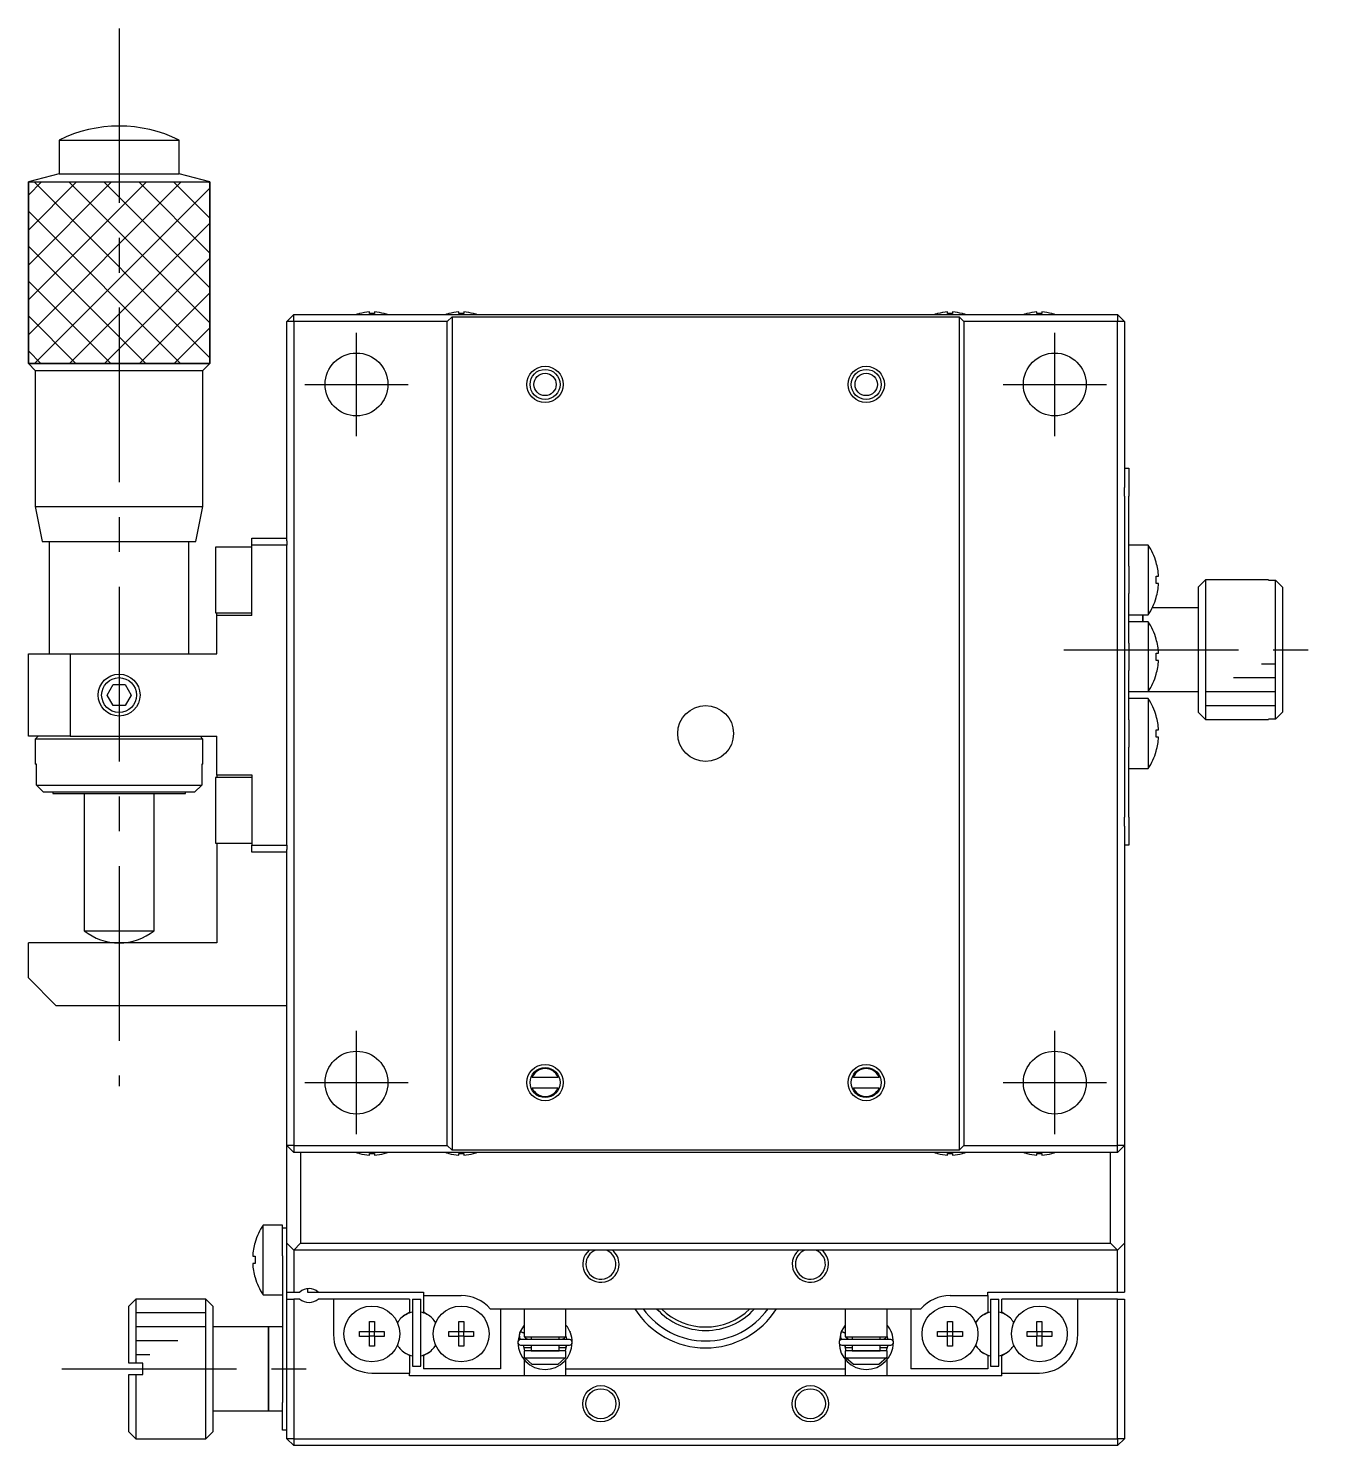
# Model space of a CAD drawing. Extents: x -323 to 344, y 19 to 546.
# Drawn here: x 250.3 to 343.7, y 248.1 to 349.6 of the extents above; entities that cross this region are included whole.
import ezdxf

# ---------------------------------------------------------------- set-up
doc = ezdxf.new("R2010")
doc.units = 0
doc.header["$LTSCALE"] = 10
doc.linetypes.add('CENTER', pattern=[2, 1.25, -0.25, 0.25, -0.25])
doc.linetypes.add('DASHED', pattern=[3.5, 2, -1.5])
doc.layers.get('0').update_dxf_attribs({"linetype": 'CONTINUOUS'})
doc.layers.add('CENTER', color=1, linetype='CENTER')

msp = doc.modelspace()

# ---------------------------------------------------------------- linework, layer by layer
at = {"color": 7, "linetype": 'CONTINUOUS'}
for p, q in [((252.535918, 341.636552), (256.835985, 341.636552)), ((252.535918, 341.636552), (252.535918, 339.226041)), ((256.835985, 341.636552), (261.135918, 341.636552)), ((261.135918, 339.226041), (261.135918, 341.636552)), ((252.535918, 339.226041), (250.335919, 338.636553)), ((252.535918, 339.226041), (256.835985, 339.226041)), ((256.835985, 339.226041), (261.135918, 339.226041)), ((263.335917, 338.636553), (261.135918, 339.226041)), ((250.335919, 338.636553), (256.83602, 338.636553)), ((269.335918, 329.136546), (268.835918, 328.636546)), ((269.335918, 328.636546), (269.335918, 329.136546)), ((269.335918, 329.136546), (328.335918, 329.136546)), ((274.049557, 329.206068), (274.047302, 329.21069)), ((274.755918, 329.206068), (274.755918, 329.326405)), ((275.115918, 329.206068), (274.755918, 329.206068)), ((275.115918, 329.326405), (275.115918, 329.206068)), ((275.824534, 329.21069), (275.82228, 329.206068)), ((280.335918, 328.636546), (280.685918, 328.986546)), ((280.449557, 329.206068), (280.447302, 329.21069)), ((280.685918, 328.986546), (316.985918, 328.986546)), ((280.685918, 328.986546), (280.685918, 269.286546)), ((281.155918, 329.206068), (281.155918, 329.326405)), ((281.515918, 329.206068), (281.155918, 329.206068)), ((281.515918, 329.326405), (281.515918, 329.206068)), ((282.224534, 329.21069), (282.22228, 329.206068)), ((315.449557, 329.206068), (315.447302, 329.21069)), ((316.155918, 329.206068), (316.155918, 329.326405)), ((316.515918, 329.206068), (316.155918, 329.206068)), ((316.515918, 329.326405), (316.515918, 329.206068)), ((316.985918, 328.986546), (317.335918, 328.636546)), ((316.985918, 328.986546), (316.985918, 269.286546)), ((317.224534, 329.21069), (317.22228, 329.206068)), ((321.849557, 329.206068), (321.847302, 329.21069)), ((322.555918, 329.206068), (322.555918, 329.326405)), ((322.915918, 329.206068), (322.555918, 329.206068)), ((322.915918, 329.326405), (322.915918, 329.206068)), ((323.624534, 329.21069), (323.62228, 329.206068)), ((328.335918, 329.136546), (328.335918, 328.636546)), ((328.835918, 328.636546), (328.335918, 329.136546)), ((269.335918, 328.636546), (268.835918, 328.636546)), ((268.835918, 312.936546), (268.835918, 328.636546)), ((280.335918, 328.636546), (269.335918, 328.636546)), ((269.335918, 328.636546), (269.335918, 269.636546)), ((280.335918, 269.636546), (280.335918, 328.636546)), ((328.335918, 328.636546), (317.335918, 328.636546)), ((317.335918, 328.636546), (317.335918, 269.636546)), ((328.335918, 269.636546), (328.335918, 328.636546)), ((328.835918, 328.636546), (328.335918, 328.636546)), ((328.835918, 328.636546), (328.835918, 316.761046)), ((250.335919, 325.636552), (250.835922, 325.13655)), ((250.835922, 325.13655), (256.836012, 325.13655)), ((250.835922, 325.13655), (250.835922, 315.386545)), ((256.836012, 325.13655), (262.835914, 325.13655)), ((256.83602, 325.636552), (263.335917, 325.636552)), ((262.835914, 325.13655), (263.335917, 325.636552)), ((262.835914, 315.386545), (262.835914, 325.13655)), ((328.835918, 318.136546), (329.135918, 318.136546)), ((329.135918, 318.136546), (329.135918, 316.136546)), ((328.835918, 316.136546), (328.835918, 316.761046)), ((328.835918, 316.136546), (328.835918, 293.136546)), ((329.135918, 311.211546), (329.135918, 316.136546)), ((250.835922, 315.386545), (256.836012, 315.386545)), ((250.835922, 315.386545), (251.335921, 312.886546)), ((256.836012, 315.386545), (262.835914, 315.386545)), ((262.335915, 312.886546), (262.835914, 315.386545)), ((251.335921, 312.886546), (256.836004, 312.886546)), ((251.835918, 312.886546), (251.835918, 304.836546)), ((256.836004, 312.886546), (262.335915, 312.886546)), ((261.835918, 304.836546), (261.835918, 312.886546)), ((266.335918, 313.136546), (268.835918, 313.136546)), ((266.335918, 312.636546), (266.335918, 313.136546)), ((266.335918, 307.589018), (266.335918, 312.636546)), ((268.835918, 312.636546), (266.335918, 312.636546)), ((268.835918, 312.936546), (268.835918, 312.636546)), ((268.835918, 291.136546), (268.835918, 312.636546)), ((330.527576, 312.636546), (329.135918, 312.636546)), ((330.527576, 312.636546), (330.527576, 310.136546)), ((263.735918, 312.486546), (263.735918, 307.786546)), ((266.335918, 312.486546), (263.735918, 312.486546)), ((329.135918, 311.116342), (329.135918, 311.211546)), ((329.135918, 311.116342), (329.135918, 310.136546)), ((331.098499, 311.395136), (331.105354, 311.398479)), ((329.135918, 310.136546), (329.135918, 309.15675)), ((330.527576, 310.136546), (330.527576, 307.636546)), ((331.098499, 310.396546), (331.270871, 310.396546)), ((331.098499, 309.876546), (331.098499, 310.396546)), ((331.270871, 309.876546), (331.098499, 309.876546)), ((334.635918, 310.136546), (334.135918, 309.636546)), ((334.135918, 300.636546), (334.135918, 309.636546)), ((334.635918, 310.136546), (334.635918, 300.136546)), ((339.135918, 310.136546), (334.635918, 310.136546)), ((339.135918, 310.136546), (339.135918, 310.12052)), ((339.135918, 310.12052), (339.635918, 310.12052)), ((339.635918, 300.152572), (339.635918, 310.12052)), ((339.635918, 310.12052), (340.135918, 309.618733)), ((340.135918, 309.618733), (340.135918, 300.654359)), ((329.135918, 309.061546), (329.135918, 309.15675)), ((329.135918, 305.711546), (329.135918, 309.061546)), ((331.105354, 308.874613), (331.098499, 308.877957)), ((263.735918, 307.786546), (266.335918, 307.786546)), ((263.835918, 307.618391), (263.835918, 307.786546)), ((263.835918, 307.618391), (266.335918, 307.618391)), ((263.835918, 307.589018), (263.835918, 307.618391)), ((263.835918, 304.836546), (263.835918, 307.589018)), ((266.335918, 307.589018), (263.835918, 307.589018)), ((329.135918, 307.636546), (330.527576, 307.636546)), ((330.135918, 307.636546), (330.135918, 307.136546)), ((330.135918, 307.136546), (330.135918, 307.636546)), ((334.135918, 308.136546), (330.817047, 308.136546)), ((330.527576, 307.136546), (329.135918, 307.136546)), ((330.527576, 307.136546), (330.527576, 304.636546)), ((329.135918, 305.616342), (329.135918, 305.711546)), ((329.135918, 305.616342), (329.135918, 304.636546)), ((331.098499, 305.895136), (331.105354, 305.898479)), ((250.335918, 298.936546), (250.335918, 304.836546)), ((250.335918, 304.836546), (253.335918, 304.836546)), ((253.335918, 304.836546), (253.335918, 298.936546)), ((253.335918, 304.836546), (263.835918, 304.836546)), ((329.135918, 304.636546), (329.135918, 303.65675)), ((330.527576, 304.636546), (330.527576, 302.136546)), ((331.098499, 304.896546), (331.270871, 304.896546)), ((331.098499, 304.376546), (331.098499, 304.896546)), ((329.135918, 303.561546), (329.135918, 303.65675)), ((329.135918, 300.211546), (329.135918, 303.561546)), ((331.270871, 304.376546), (331.098499, 304.376546)), ((255.969893, 301.886546), (256.402905, 302.636546)), ((256.402905, 302.636546), (257.268931, 302.636546)), ((257.268931, 302.636546), (257.701944, 301.886546)), ((331.105354, 303.374613), (331.098499, 303.377957)), ((256.402905, 301.136546), (255.969893, 301.886546)), ((257.701944, 301.886546), (257.268931, 301.136546)), ((329.135918, 302.136546), (330.527576, 302.136546)), ((330.527576, 301.636546), (329.135918, 301.636546)), ((330.527576, 302.136546), (334.135918, 302.136546)), ((330.527576, 301.636546), (330.527576, 299.136546)), ((257.268931, 301.136546), (256.402905, 301.136546)), ((334.135918, 300.636546), (334.635918, 300.136546)), ((340.135918, 300.654359), (339.635918, 300.152572)), ((329.135918, 300.116342), (329.135918, 300.211546)), ((329.135918, 300.116342), (329.135918, 299.136546)), ((331.098499, 300.395136), (331.105354, 300.398479)), ((334.635918, 300.136546), (339.135918, 300.136546)), ((339.635918, 300.152572), (339.135918, 300.152572)), ((339.135918, 300.152572), (339.135918, 300.136546)), ((253.335918, 298.936546), (250.335918, 298.936546)), ((251.035918, 298.936546), (250.835918, 298.736546)), ((262.835918, 298.736546), (250.835918, 298.736546)), ((250.835918, 298.736546), (250.835918, 296.936546)), ((253.335918, 298.936546), (263.835918, 298.936546)), ((262.835918, 298.736546), (262.635918, 298.936546)), ((262.835918, 296.936546), (262.835918, 298.736546)), ((263.835918, 296.184074), (263.835918, 298.936546)), ((329.135918, 299.136546), (329.135918, 298.15675)), ((330.527576, 299.136546), (330.527576, 296.636546)), ((331.098499, 299.396546), (331.270871, 299.396546)), ((331.098499, 298.876546), (331.098499, 299.396546)), ((331.270871, 298.876546), (331.098499, 298.876546)), ((329.135918, 298.061546), (329.135918, 298.15675)), ((329.135918, 293.136546), (329.135918, 298.061546)), ((331.105354, 297.874613), (331.098499, 297.877957)), ((250.919838, 296.936546), (250.835918, 296.936546)), ((250.919838, 295.436546), (250.919838, 296.936546)), ((262.835918, 296.936546), (262.751998, 296.936546)), ((262.751998, 296.936546), (262.751998, 295.436546)), ((329.135918, 296.636546), (330.527576, 296.636546)), ((250.919838, 295.436546), (262.751998, 295.436546)), ((251.427591, 294.936546), (250.919838, 295.436546)), ((262.751998, 295.436546), (262.244245, 294.936546)), ((263.735918, 295.986546), (263.735918, 291.286546)), ((266.335918, 295.986546), (263.735918, 295.986546)), ((263.835918, 296.184074), (266.335918, 296.184074)), ((263.835918, 296.154701), (263.835918, 296.184074)), ((266.335918, 296.154701), (263.835918, 296.154701)), ((263.835918, 296.154701), (263.835918, 295.986546)), ((266.335918, 296.184074), (266.335918, 291.136546)), ((262.244245, 294.936546), (251.427591, 294.936546)), ((252.085918, 294.936546), (252.085918, 294.836546)), ((252.085918, 294.836546), (261.585918, 294.836546)), ((254.335922, 294.836546), (254.335922, 285.014055)), ((259.335914, 285.014055), (259.335914, 294.836546)), ((261.585918, 294.836546), (261.585918, 294.936546)), ((328.835918, 292.512046), (328.835918, 293.136546)), ((328.835918, 292.512046), (328.835918, 269.636546)), ((329.135918, 293.136546), (329.135918, 291.136546)), ((263.735918, 291.286546), (266.335918, 291.286546)), ((263.835918, 291.286546), (263.835918, 284.136546)), ((266.335918, 291.136546), (268.835918, 291.136546)), ((266.335918, 290.636546), (266.335918, 291.136546)), ((268.835918, 290.636546), (266.335918, 290.636546)), ((268.835918, 291.136546), (268.835918, 290.836546)), ((268.835918, 269.636546), (268.835918, 290.836546)), ((329.135918, 291.136546), (328.835918, 291.136546)), ((254.335922, 285.014055), (256.835957, 285.014055)), ((256.835957, 285.014055), (259.335914, 285.014055)), ((250.335918, 281.636546), (250.335918, 284.136546)), ((263.835918, 284.136546), (250.335918, 284.136546)), ((250.335918, 281.636546), (252.335918, 279.636546)), ((268.835918, 279.636546), (252.335918, 279.636546)), ((286.419403, 274.536546), (286.337529, 274.536546)), ((286.419403, 274.536546), (288.252433, 274.536546)), ((288.334307, 274.536546), (288.252433, 274.536546)), ((309.419403, 274.536546), (309.337529, 274.536546)), ((309.419403, 274.536546), (311.252433, 274.536546)), ((311.334307, 274.536546), (311.252433, 274.536546)), ((286.337529, 273.736546), (286.419403, 273.736546)), ((288.252433, 273.736546), (286.419403, 273.736546)), ((288.252433, 273.736546), (288.334307, 273.736546)), ((309.337529, 273.736546), (309.419403, 273.736546)), ((311.252433, 273.736546), (309.419403, 273.736546)), ((311.252433, 273.736546), (311.334307, 273.736546)), ((268.835918, 262.636546), (268.835918, 269.636546)), ((269.335918, 269.636546), (268.835918, 269.636546)), ((268.835918, 269.636546), (269.335918, 269.136546)), ((269.335918, 269.636546), (269.335918, 269.136546)), ((269.335918, 269.636546), (280.335918, 269.636546)), ((328.335918, 269.136546), (269.335918, 269.136546)), ((269.835918, 269.136546), (269.835918, 262.636546)), ((274.047302, 269.062402), (274.049557, 269.067024)), ((274.755918, 269.067024), (275.115918, 269.067024)), ((274.755918, 268.946687), (274.755918, 269.067024)), ((275.115918, 269.067024), (275.115918, 268.946687)), ((275.82228, 269.067024), (275.824534, 269.062402)), ((280.685918, 269.286546), (280.335918, 269.636546)), ((280.447302, 269.062402), (280.449557, 269.067024)), ((316.985918, 269.286546), (280.685918, 269.286546)), ((281.155918, 269.067024), (281.515918, 269.067024)), ((281.155918, 268.946687), (281.155918, 269.067024)), ((281.515918, 269.067024), (281.515918, 268.946687)), ((282.22228, 269.067024), (282.224534, 269.062402)), ((315.447302, 269.062402), (315.449557, 269.067024)), ((316.155918, 269.067024), (316.515918, 269.067024)), ((316.155918, 268.946687), (316.155918, 269.067024)), ((316.515918, 269.067024), (316.515918, 268.946687)), ((317.335918, 269.636546), (316.985918, 269.286546)), ((317.22228, 269.067024), (317.224534, 269.062402)), ((317.335918, 269.636546), (328.335918, 269.636546)), ((321.847302, 269.062402), (321.849557, 269.067024)), ((322.555918, 269.067024), (322.915918, 269.067024)), ((322.555918, 268.946687), (322.555918, 269.067024)), ((322.915918, 269.067024), (322.915918, 268.946687)), ((323.62228, 269.067024), (323.624534, 269.062402)), ((327.835918, 262.636546), (327.835918, 269.136546)), ((328.335918, 269.136546), (328.335918, 269.636546)), ((328.835918, 269.636546), (328.335918, 269.636546)), ((328.335918, 269.136546), (328.835918, 269.636546)), ((328.835918, 269.636546), (328.835918, 262.636546)), ((267.144261, 258.936546), (267.144261, 263.936546)), ((268.535918, 263.936546), (267.144261, 263.936546)), ((268.535918, 263.736546), (268.535918, 263.936546)), ((268.535918, 263.736546), (268.835918, 263.736546)), ((268.535918, 261.736546), (268.535918, 263.736546)), ((266.566482, 262.698479), (266.573337, 262.695136)), ((268.835918, 259.136546), (268.835918, 262.636546)), ((268.835918, 262.636546), (269.335918, 262.136546)), ((269.335918, 262.136546), (269.835918, 262.636546)), ((269.335918, 262.136546), (269.335918, 259.136546)), ((328.335918, 262.136546), (269.335918, 262.136546)), ((269.835918, 262.636546), (327.835918, 262.636546)), ((327.835918, 262.636546), (328.335918, 262.136546)), ((328.335918, 262.136546), (328.835918, 262.636546)), ((328.335918, 259.136546), (328.335918, 262.136546)), ((328.835918, 262.636546), (328.835918, 259.136546)), ((266.400966, 261.696546), (266.573337, 261.696546)), ((266.573337, 261.176546), (266.400966, 261.176546)), ((266.573337, 261.696546), (266.573337, 261.176546)), ((268.535918, 261.736546), (268.535918, 260.361546)), ((266.573337, 260.177957), (266.566482, 260.174613)), ((268.535918, 260.361546), (268.535918, 251.236546)), ((267.144261, 258.936546), (268.535918, 258.936546)), ((268.835918, 258.636546), (268.835918, 259.136546)), ((268.835918, 259.136546), (269.335918, 259.136546)), ((269.335918, 259.136546), (269.77448, 259.136546)), ((270.335918, 259.381533), (270.335918, 259.136546)), ((270.335918, 259.136546), (271.07805, 259.136546)), ((271.097356, 259.136546), (278.635918, 259.136546)), ((278.635918, 259.136546), (278.635918, 258.886546)), ((278.635918, 258.886546), (281.335918, 258.886546)), ((278.635918, 258.886546), (278.635918, 257.687352)), ((316.335918, 258.886546), (319.035918, 258.886546)), ((319.035918, 259.136546), (328.335918, 259.136546)), ((319.035918, 258.886546), (319.035918, 259.136546)), ((319.035918, 258.886546), (319.035918, 257.687352)), ((328.335918, 259.136546), (328.835918, 259.136546)), ((258.035918, 258.636546), (257.535918, 258.136546)), ((257.535918, 254.036546), (257.535918, 258.136546)), ((258.035918, 258.636546), (258.035918, 254.036546)), ((263.035918, 258.636546), (258.035918, 258.636546)), ((263.035918, 253.636546), (263.035918, 258.636546)), ((263.535918, 258.136546), (263.035918, 258.636546)), ((263.535918, 258.136546), (263.535918, 253.636546)), ((268.835918, 248.636546), (268.835918, 258.636546)), ((268.835918, 258.636546), (269.335918, 258.636546)), ((269.335918, 258.636546), (269.335918, 248.636546)), ((269.77448, 258.636546), (269.335918, 258.636546)), ((272.185918, 258.636546), (271.097356, 258.636546)), ((272.185918, 258.636546), (272.185918, 256.086546)), ((277.635918, 258.636546), (272.185918, 258.636546)), ((277.635918, 258.636546), (277.635918, 257.687352)), ((277.835918, 258.636546), (278.435918, 258.636546)), ((277.835918, 258.636546), (277.835918, 253.836546)), ((278.435918, 253.836546), (278.435918, 258.636546)), ((283.41498, 257.936546), (286.260918, 257.936546)), ((284.135918, 257.936546), (284.135918, 253.636546)), ((285.835918, 257.936546), (285.835918, 255.936546)), ((286.260918, 257.936546), (288.410918, 257.936546)), ((288.410918, 257.936546), (309.260918, 257.936546)), ((288.835918, 255.936546), (288.835918, 257.936546)), ((308.835918, 257.936546), (308.835918, 255.936546)), ((309.260918, 257.936546), (311.410918, 257.936546)), ((311.410918, 257.936546), (314.256856, 257.936546)), ((311.835918, 255.936546), (311.835918, 257.936546)), ((313.535918, 257.936546), (313.535918, 253.636546)), ((319.235918, 258.636546), (319.835918, 258.636546)), ((319.235918, 258.636546), (319.235918, 253.836546)), ((319.835918, 253.836546), (319.835918, 258.636546)), ((320.035918, 257.687352), (320.035918, 258.636546)), ((325.485918, 258.636546), (320.035918, 258.636546)), ((325.485918, 256.086546), (325.485918, 258.636546)), ((328.335918, 258.636546), (325.485918, 258.636546)), ((328.335918, 248.636546), (328.335918, 258.636546)), ((328.335918, 258.636546), (328.835918, 258.636546)), ((328.835918, 258.636546), (328.835918, 248.636546)), ((274.755918, 257.022907), (275.115918, 257.022907)), ((274.755918, 256.316546), (274.755918, 257.022907)), ((275.115918, 257.022907), (275.115918, 256.316546)), ((277.375823, 257.537186), (277.635918, 257.687352)), ((278.896013, 257.537186), (278.635918, 257.687352)), ((281.155918, 257.022907), (281.515918, 257.022907)), ((281.155918, 256.316546), (281.155918, 257.022907)), ((281.515918, 257.022907), (281.515918, 256.316546)), ((316.155918, 257.022907), (316.515918, 257.022907)), ((316.155918, 256.316546), (316.155918, 257.022907)), ((316.515918, 257.022907), (316.515918, 256.316546)), ((318.775823, 257.537186), (319.035918, 257.687352)), ((320.296013, 257.537186), (320.035918, 257.687352)), ((322.555918, 257.022907), (322.915918, 257.022907)), ((322.555918, 256.316546), (322.555918, 257.022907)), ((322.915918, 257.022907), (322.915918, 256.316546)), ((267.535918, 256.636546), (263.535918, 256.636546)), ((267.535918, 253.636546), (267.535918, 256.636546)), ((267.535918, 256.636546), (267.535918, 250.636546)), ((268.535918, 256.636546), (267.535918, 256.636546)), ((274.049557, 255.956546), (274.049557, 256.316546)), ((274.049557, 256.316546), (274.755918, 256.316546)), ((274.755918, 255.956546), (274.049557, 255.956546)), ((274.76629, 256.306174), (274.755918, 256.316546)), ((274.76629, 255.966918), (274.755918, 255.956546)), ((274.755918, 255.250185), (274.755918, 255.956546)), ((274.76629, 256.306174), (275.105546, 256.306174)), ((274.76629, 255.966918), (274.76629, 256.306174)), ((275.105546, 255.966918), (274.76629, 255.966918)), ((275.105546, 256.306174), (275.115918, 256.316546)), ((275.105546, 256.306174), (275.105546, 255.966918)), ((275.105546, 255.966918), (275.115918, 255.956546)), ((275.115918, 256.316546), (275.82228, 256.316546)), ((275.115918, 255.956546), (275.115918, 255.250185)), ((275.82228, 255.956546), (275.115918, 255.956546)), ((275.82228, 256.316546), (275.82228, 255.956546)), ((280.449557, 256.316546), (281.155918, 256.316546)), ((280.449557, 255.956546), (280.449557, 256.316546)), ((281.155918, 255.956546), (280.449557, 255.956546)), ((281.16629, 256.306174), (281.155918, 256.316546)), ((281.16629, 255.966918), (281.155918, 255.956546)), ((281.155918, 255.250185), (281.155918, 255.956546)), ((281.16629, 255.966918), (281.16629, 256.306174)), ((281.16629, 256.306174), (281.505546, 256.306174)), ((281.505546, 255.966918), (281.16629, 255.966918)), ((281.505546, 256.306174), (281.515918, 256.316546)), ((281.505546, 256.306174), (281.505546, 255.966918)), ((281.505546, 255.966918), (281.515918, 255.956546)), ((281.515918, 256.316546), (282.22228, 256.316546)), ((281.515918, 255.956546), (281.515918, 255.250185)), ((282.22228, 255.956546), (281.515918, 255.956546)), ((282.22228, 256.316546), (282.22228, 255.956546)), ((285.561154, 256.329939), (285.392263, 255.564135)), ((285.493412, 256.070431), (285.492333, 256.036205)), ((285.492333, 256.036205), (285.492965, 256.001969)), ((285.492965, 256.001969), (285.495308, 255.967806)), ((285.496202, 256.104563), (285.493412, 256.070431)), ((285.495308, 255.967806), (285.499355, 255.9338)), ((285.500694, 256.138518), (285.496202, 256.104563)), ((285.499355, 255.9338), (285.505096, 255.900033)), ((285.506879, 256.172212), (285.500694, 256.138518)), ((285.505096, 255.900033), (285.512519, 255.866589)), ((285.514743, 256.205564), (285.506879, 256.172212)), ((285.512519, 255.866589), (285.521605, 255.83355)), ((285.524265, 256.238491), (285.514743, 256.205564)), ((285.521605, 255.83355), (285.532331, 255.800995)), ((285.535424, 256.27091), (285.524265, 256.238491)), ((285.532331, 255.800995), (285.544673, 255.769004)), ((285.547478, 256.301077), (285.535424, 256.27091)), ((285.547193, 256.299726), (285.547814, 256.301686)), ((285.547814, 256.301686), (285.54956, 256.30316)), ((285.835796, 256.772577), (285.548337, 256.300632)), ((285.54956, 256.30316), (285.552419, 256.30414)), ((285.552256, 256.309734), (285.553644, 256.310802)), ((285.552419, 256.30414), (285.556373, 256.304619)), ((285.553644, 256.310802), (285.835943, 256.211588)), ((285.556373, 256.304619), (285.561398, 256.304595)), ((285.561398, 256.304595), (285.567462, 256.304067)), ((285.567462, 256.304067), (285.574527, 256.303039)), ((285.574527, 256.303039), (285.582548, 256.301518)), ((285.582548, 256.301518), (285.591475, 256.299513)), ((285.591475, 256.299513), (285.601253, 256.297036)), ((285.601253, 256.297036), (285.611819, 256.294103)), ((285.611819, 256.294103), (285.623107, 256.290733)), ((285.623107, 256.290733), (285.635046, 256.286946)), ((285.635046, 256.286946), (285.647562, 256.282767)), ((285.647562, 256.282767), (285.660576, 256.278222)), ((285.660576, 256.278222), (285.674006, 256.273339)), ((285.674006, 256.273339), (285.687767, 256.268149)), ((285.687767, 256.268149), (285.701773, 256.262684)), ((285.701773, 256.262684), (285.715937, 256.25698)), ((285.715937, 256.25698), (285.730168, 256.251071)), ((285.730168, 256.251071), (285.744379, 256.244995)), ((285.744379, 256.244995), (285.758479, 256.23879)), ((285.758479, 256.23879), (285.77238, 256.232494)), ((285.77238, 256.232494), (285.785995, 256.226149)), ((285.785995, 256.226149), (285.799238, 256.219793)), ((285.799238, 256.219793), (285.812026, 256.213466)), ((285.812026, 256.213466), (285.824278, 256.207208)), ((285.824278, 256.207208), (285.835918, 256.201058)), ((285.835918, 255.936546), (288.835918, 255.936546)), ((285.899321, 255.93298), (285.898089, 255.936525)), ((285.904704, 255.918932), (285.899321, 255.93298)), ((285.910789, 255.90518), (285.904704, 255.918932)), ((285.917558, 255.891755), (285.910789, 255.90518)), ((285.924992, 255.878693), (285.917558, 255.891755)), ((285.933071, 255.866024), (285.924992, 255.878693)), ((285.941771, 255.853778), (285.933071, 255.866024)), ((285.95107, 255.841985), (285.941771, 255.853778)), ((285.960942, 255.830672), (285.95107, 255.841985)), ((285.971363, 255.819865), (285.960942, 255.830672)), ((285.982304, 255.809589), (285.971363, 255.819865)), ((285.993739, 255.799867), (285.982304, 255.809589)), ((286.005638, 255.790722), (285.993739, 255.799867)), ((286.017971, 255.782174), (286.005638, 255.790722)), ((286.030709, 255.77424), (286.017971, 255.782174)), ((286.335918, 255.936546), (286.335918, 255.731546)), ((288.335918, 255.731546), (288.335918, 255.936546)), ((288.660301, 255.786523), (288.647733, 255.778246)), ((288.67245, 255.79541), (288.660301, 255.786523)), ((288.684147, 255.804889), (288.67245, 255.79541)), ((288.695362, 255.814937), (288.684147, 255.804889)), ((288.706067, 255.825532), (288.695362, 255.814937)), ((288.716234, 255.836649), (288.706067, 255.825532)), ((288.725835, 255.848262), (288.716234, 255.836649)), ((288.734844, 255.860343), (288.725835, 255.848262)), ((288.743238, 255.872863), (288.734844, 255.860343)), ((288.750992, 255.885792), (288.743238, 255.872863)), ((288.758085, 255.899098), (288.750992, 255.885792)), ((288.764498, 255.912747), (288.758085, 255.899098)), ((288.770211, 255.926705), (288.764498, 255.912747)), ((288.773746, 255.936521), (288.770211, 255.926705)), ((288.836202, 255.948191), (288.839318, 255.936712)), ((288.839318, 255.936712), (288.879608, 255.731588)), ((289.124643, 256.299726), (289.123879, 256.299406)), ((289.123935, 256.301806), (289.124358, 256.301077)), ((289.124143, 256.297256), (289.124643, 256.299726)), ((289.124358, 256.301077), (289.124643, 256.299726)), ((289.139084, 256.263608), (289.124358, 256.301077)), ((289.140094, 256.26078), (289.139084, 256.263608)), ((289.14081, 256.25875), (289.140094, 256.26078)), ((289.142319, 256.254406), (289.14081, 256.25875)), ((289.142632, 256.253494), (289.142319, 256.254406)), ((289.143388, 256.251272), (289.142632, 256.253494)), ((289.143735, 256.250243), (289.143388, 256.251272)), ((289.144124, 256.249084), (289.143735, 256.250243)), ((289.144454, 256.248095), (289.144124, 256.249084)), ((289.144862, 256.246865), (289.144454, 256.248095)), ((289.145163, 256.24595), (289.144862, 256.246865)), ((289.145591, 256.244646), (289.145163, 256.24595)), ((289.146056, 256.243217), (289.145591, 256.244646)), ((289.146357, 256.242289), (289.146056, 256.243217)), ((308.552485, 256.310239), (308.392263, 255.564135)), ((308.493412, 256.070431), (308.492333, 256.036205)), ((308.492333, 256.036205), (308.492965, 256.001969)), ((308.492965, 256.001969), (308.495308, 255.967806)), ((308.496202, 256.104563), (308.493412, 256.070431)), ((308.495308, 255.967806), (308.499355, 255.9338)), ((308.500694, 256.138518), (308.496202, 256.104563)), ((308.499355, 255.9338), (308.505096, 255.900033)), ((308.506879, 256.172212), (308.500694, 256.138518)), ((308.505096, 255.900033), (308.512519, 255.866589)), ((308.514743, 256.205564), (308.506879, 256.172212)), ((308.512519, 255.866589), (308.521605, 255.83355)), ((308.524265, 256.238491), (308.514743, 256.205564)), ((308.521605, 255.83355), (308.532331, 255.800995)), ((308.535424, 256.27091), (308.524265, 256.238491)), ((308.532331, 255.800995), (308.544673, 255.769004)), ((308.547478, 256.301077), (308.535424, 256.27091)), ((308.547193, 256.299726), (308.547814, 256.301686)), ((308.547814, 256.301686), (308.54956, 256.30316)), ((308.835796, 256.772577), (308.548337, 256.300632)), ((308.54956, 256.30316), (308.552419, 256.30414)), ((308.552256, 256.309734), (308.835943, 256.211588)), ((308.552419, 256.30414), (308.556373, 256.304619)), ((308.561154, 256.329939), (308.552485, 256.310239)), ((308.556373, 256.304619), (308.561398, 256.304595)), ((308.561398, 256.304595), (308.567462, 256.304067)), ((308.567462, 256.304067), (308.574527, 256.303039)), ((308.574527, 256.303039), (308.582548, 256.301518)), ((308.582548, 256.301518), (308.591475, 256.299513)), ((308.591475, 256.299513), (308.601253, 256.297036)), ((308.601253, 256.297036), (308.611819, 256.294103)), ((308.611819, 256.294103), (308.623107, 256.290733)), ((308.623107, 256.290733), (308.635046, 256.286946)), ((308.635046, 256.286946), (308.647562, 256.282767)), ((308.647562, 256.282767), (308.660576, 256.278222)), ((308.660576, 256.278222), (308.674006, 256.273339)), ((308.674006, 256.273339), (308.687767, 256.268149)), ((308.687767, 256.268149), (308.701773, 256.262684)), ((308.701773, 256.262684), (308.715937, 256.25698)), ((308.715937, 256.25698), (308.730168, 256.251071)), ((308.730168, 256.251071), (308.744379, 256.244995)), ((308.744379, 256.244995), (308.758479, 256.23879)), ((308.758479, 256.23879), (308.77238, 256.232494)), ((308.77238, 256.232494), (308.785995, 256.226149)), ((308.785995, 256.226149), (308.799238, 256.219793)), ((308.799238, 256.219793), (308.812026, 256.213466)), ((308.812026, 256.213466), (308.824278, 256.207208)), ((308.824278, 256.207208), (308.835918, 256.201058)), ((308.835918, 255.936546), (311.835918, 255.936546)), ((308.899321, 255.93298), (308.898089, 255.936525)), ((308.904704, 255.918932), (308.899321, 255.93298)), ((308.910789, 255.90518), (308.904704, 255.918932)), ((308.917558, 255.891755), (308.910789, 255.90518)), ((308.924992, 255.878693), (308.917558, 255.891755)), ((308.933071, 255.866024), (308.924992, 255.878693)), ((308.941771, 255.853778), (308.933071, 255.866024)), ((308.95107, 255.841985), (308.941771, 255.853778)), ((308.960942, 255.830672), (308.95107, 255.841985)), ((308.971363, 255.819865), (308.960942, 255.830672)), ((308.982304, 255.809589), (308.971363, 255.819865)), ((308.993739, 255.799867), (308.982304, 255.809589)), ((309.005638, 255.790722), (308.993739, 255.799867)), ((309.017971, 255.782174), (309.005638, 255.790722)), ((309.030709, 255.77424), (309.017971, 255.782174)), ((309.335918, 255.936546), (309.335918, 255.731546)), ((311.335918, 255.731546), (311.335918, 255.936546)), ((311.660301, 255.786523), (311.647733, 255.778246)), ((311.67245, 255.79541), (311.660301, 255.786523)), ((311.684147, 255.804889), (311.67245, 255.79541)), ((311.695362, 255.814937), (311.684147, 255.804889)), ((311.706067, 255.825532), (311.695362, 255.814937)), ((311.716234, 255.836649), (311.706067, 255.825532)), ((311.725835, 255.848262), (311.716234, 255.836649)), ((311.734844, 255.860343), (311.725835, 255.848262)), ((311.743238, 255.872863), (311.734844, 255.860343)), ((311.750992, 255.885792), (311.743238, 255.872863)), ((311.758085, 255.899098), (311.750992, 255.885792)), ((311.764498, 255.912747), (311.758085, 255.899098)), ((311.770211, 255.926705), (311.764498, 255.912747)), ((311.773746, 255.936521), (311.770211, 255.926705)), ((311.836202, 255.948191), (311.839318, 255.936712)), ((311.839318, 255.936712), (311.879608, 255.731588)), ((312.124643, 256.299726), (312.123879, 256.299406)), ((312.123935, 256.301806), (312.124358, 256.301077)), ((312.124143, 256.297256), (312.124643, 256.299726)), ((312.124358, 256.301077), (312.124643, 256.299726)), ((312.139084, 256.263608), (312.124358, 256.301077)), ((312.140094, 256.26078), (312.139084, 256.263608)), ((312.14081, 256.25875), (312.140094, 256.26078)), ((312.142319, 256.254406), (312.14081, 256.25875)), ((312.142632, 256.253494), (312.142319, 256.254406)), ((312.143388, 256.251272), (312.142632, 256.253494)), ((312.143735, 256.250243), (312.143388, 256.251272)), ((312.144124, 256.249084), (312.143735, 256.250243)), ((312.144454, 256.248095), (312.144124, 256.249084)), ((312.144862, 256.246865), (312.144454, 256.248095)), ((312.145163, 256.24595), (312.144862, 256.246865)), ((312.145591, 256.244646), (312.145163, 256.24595)), ((312.146056, 256.243217), (312.145591, 256.244646)), ((312.146357, 256.242289), (312.146056, 256.243217)), ((315.449557, 256.316546), (316.155918, 256.316546)), ((315.449557, 255.956546), (315.449557, 256.316546)), ((316.155918, 255.956546), (315.449557, 255.956546)), ((316.16629, 256.306174), (316.155918, 256.316546)), ((316.16629, 255.966918), (316.155918, 255.956546)), ((316.155918, 255.250185), (316.155918, 255.956546)), ((316.16629, 256.306174), (316.505546, 256.306174)), ((316.16629, 255.966918), (316.16629, 256.306174)), ((316.505546, 255.966918), (316.16629, 255.966918)), ((316.505546, 256.306174), (316.515918, 256.316546)), ((316.505546, 256.306174), (316.505546, 255.966918)), ((316.505546, 255.966918), (316.515918, 255.956546)), ((316.515918, 256.316546), (317.22228, 256.316546)), ((316.515918, 255.956546), (316.515918, 255.250185)), ((317.22228, 255.956546), (316.515918, 255.956546)), ((317.22228, 256.316546), (317.22228, 255.956546)), ((321.849557, 256.316546), (322.555918, 256.316546)), ((321.849557, 255.956546), (321.849557, 256.316546)), ((322.555918, 255.956546), (321.849557, 255.956546)), ((322.56629, 256.306174), (322.555918, 256.316546)), ((322.56629, 255.966918), (322.555918, 255.956546)), ((322.555918, 255.250185), (322.555918, 255.956546)), ((322.56629, 255.966918), (322.56629, 256.306174)), ((322.56629, 256.306174), (322.905546, 256.306174)), ((322.905546, 255.966918), (322.56629, 255.966918)), ((322.905546, 256.306174), (322.915918, 256.316546)), ((322.905546, 256.306174), (322.905546, 255.966918)), ((322.905546, 255.966918), (322.915918, 255.956546)), ((322.915918, 256.316546), (323.62228, 256.316546)), ((322.915918, 255.956546), (322.915918, 255.250185)), ((323.62228, 255.956546), (322.915918, 255.956546)), ((323.62228, 256.316546), (323.62228, 255.956546)), ((275.115918, 255.250185), (274.755918, 255.250185)), ((281.515918, 255.250185), (281.155918, 255.250185)), ((285.544673, 255.769004), (285.558601, 255.737657)), ((285.558601, 255.737657), (285.562293, 255.729999)), ((289.085918, 255.731546), (285.585918, 255.731546)), ((285.585918, 255.341546), (289.085918, 255.341546)), ((285.900699, 254.936391), (285.792236, 255.341523)), ((286.335918, 255.136546), (285.835918, 255.136546)), ((285.835918, 255.136546), (285.835918, 255.126147)), ((285.835918, 255.126063), (285.835918, 255.125627)), ((285.835918, 255.125503), (285.835918, 255.125396)), ((285.835918, 255.125189), (285.835918, 255.125061)), ((285.835918, 255.125061), (285.835918, 255.124874)), ((288.835918, 254.936546), (285.835918, 254.936546)), ((285.835918, 254.936546), (285.835918, 254.436546)), ((286.335918, 254.936546), (285.83598, 254.936546)), ((286.043819, 255.76694), (286.030709, 255.77424)), ((286.057271, 255.760289), (286.043819, 255.76694)), ((286.071032, 255.754302), (286.057271, 255.760289)), ((286.085068, 255.748991), (286.071032, 255.754302)), ((286.099348, 255.744368), (286.085068, 255.748991)), ((286.113836, 255.740444), (286.099348, 255.744368)), ((286.128499, 255.737227), (286.113836, 255.740444)), ((286.143303, 255.734723), (286.128499, 255.737227)), ((286.158212, 255.73294), (286.143303, 255.734723)), ((286.173192, 255.73188), (286.158212, 255.73294)), ((286.187417, 255.731546), (286.173192, 255.73188)), ((286.335918, 255.341546), (286.335918, 254.936546)), ((288.335918, 254.936546), (286.335918, 254.936546)), ((286.335918, 254.936546), (288.335918, 254.936546)), ((288.335918, 254.936546), (288.335918, 255.341546)), ((288.835918, 255.136546), (288.335918, 255.136546)), ((288.835918, 254.936546), (288.335918, 254.936546)), ((288.491114, 255.731622), (288.484419, 255.731546)), ((288.506118, 255.732318), (288.491114, 255.731622)), ((288.521074, 255.733739), (288.506118, 255.732318)), ((288.535945, 255.735884), (288.521074, 255.733739)), ((288.550698, 255.738748), (288.535945, 255.735884)), ((288.565296, 255.742326), (288.550698, 255.738748)), ((288.579705, 255.746609), (288.565296, 255.742326)), ((288.593892, 255.751589), (288.579705, 255.746609)), ((288.607822, 255.757255), (288.593892, 255.751589)), ((288.62146, 255.763596), (288.607822, 255.757255)), ((288.634775, 255.770598), (288.62146, 255.763596)), ((288.647733, 255.778246), (288.634775, 255.770598)), ((288.879284, 255.341491), (288.771473, 254.936385)), ((288.835916, 255.341546), (288.835917, 255.136546)), ((288.835918, 255.126259), (288.835918, 255.136546)), ((288.835918, 255.125993), (288.835918, 255.126123)), ((288.835918, 255.125816), (288.835918, 255.125993)), ((288.835918, 255.125585), (288.835918, 255.125688)), ((288.835918, 255.125485), (288.835918, 255.125585)), ((288.835918, 255.125348), (288.835918, 255.125473)), ((288.835918, 255.125193), (288.835918, 255.125348)), ((288.835918, 255.125078), (288.835918, 255.125193)), ((288.835918, 255.124709), (288.835918, 255.12486)), ((288.835918, 254.436546), (288.835918, 254.936546)), ((308.544673, 255.769004), (308.558601, 255.737657)), ((308.558601, 255.737657), (308.562293, 255.729999)), ((312.085918, 255.731546), (308.585918, 255.731546)), ((308.585918, 255.341546), (312.085918, 255.341546)), ((308.900699, 254.936391), (308.792236, 255.341523)), ((308.835918, 255.341546), (308.835918, 255.136546)), ((309.335918, 255.136546), (308.835918, 255.136546)), ((308.835918, 255.136546), (308.835918, 255.126147)), ((308.835918, 255.126063), (308.835918, 255.125627)), ((308.835918, 255.125503), (308.835918, 255.125396)), ((308.835918, 255.125189), (308.835918, 255.125061)), ((308.835918, 255.125061), (308.835918, 255.124874)), ((311.835918, 254.936546), (308.835918, 254.936546)), ((308.835918, 254.936546), (308.835918, 254.436546)), ((309.335918, 254.936546), (308.83598, 254.936546)), ((309.043819, 255.76694), (309.030709, 255.77424)), ((309.057271, 255.760289), (309.043819, 255.76694)), ((309.071032, 255.754302), (309.057271, 255.760289)), ((309.085068, 255.748991), (309.071032, 255.754302)), ((309.099348, 255.744368), (309.085068, 255.748991)), ((309.113836, 255.740444), (309.099348, 255.744368)), ((309.128499, 255.737227), (309.113836, 255.740444)), ((309.143303, 255.734723), (309.128499, 255.737227)), ((309.158212, 255.73294), (309.143303, 255.734723)), ((309.173192, 255.73188), (309.158212, 255.73294)), ((309.187417, 255.731546), (309.173192, 255.73188)), ((309.335918, 255.341546), (309.335918, 254.936546)), ((311.335918, 254.936546), (309.335918, 254.936546)), ((309.335918, 254.936546), (311.335918, 254.936546)), ((311.335918, 254.936546), (311.335918, 255.341546)), ((311.835918, 255.136546), (311.335918, 255.136546)), ((311.835918, 254.936546), (311.335918, 254.936546)), ((311.491114, 255.731622), (311.484419, 255.731546)), ((311.506118, 255.732318), (311.491114, 255.731622)), ((311.521074, 255.733739), (311.506118, 255.732318)), ((311.535945, 255.735884), (311.521074, 255.733739)), ((311.550698, 255.738748), (311.535945, 255.735884)), ((311.565296, 255.742326), (311.550698, 255.738748)), ((311.579705, 255.746609), (311.565296, 255.742326)), ((311.593892, 255.751589), (311.579705, 255.746609)), ((311.607822, 255.757255), (311.593892, 255.751589)), ((311.62146, 255.763596), (311.607822, 255.757255)), ((311.634775, 255.770598), (311.62146, 255.763596)), ((311.647733, 255.778246), (311.634775, 255.770598)), ((311.879284, 255.341491), (311.771473, 254.936385)), ((311.835918, 255.126259), (311.835918, 255.136546)), ((311.835918, 255.125993), (311.835918, 255.126123)), ((311.835918, 255.125816), (311.835918, 255.125993)), ((311.835918, 255.125585), (311.835918, 255.125688)), ((311.835918, 255.125485), (311.835918, 255.125585)), ((311.835918, 255.125348), (311.835918, 255.125473)), ((311.835918, 255.125193), (311.835918, 255.125348)), ((311.835918, 255.125078), (311.835918, 255.125193)), ((311.835918, 255.124709), (311.835918, 255.12486)), ((311.835918, 254.436546), (311.835918, 254.936546)), ((316.515918, 255.250185), (316.155918, 255.250185)), ((322.915918, 255.250185), (322.555918, 255.250185)), ((258.035918, 254.036546), (257.535918, 254.036546)), ((258.535918, 254.036546), (258.035918, 254.036546)), ((258.535918, 253.236546), (258.535918, 254.036546)), ((277.635918, 254.58574), (277.375823, 254.735906)), ((277.635918, 254.58574), (277.635918, 253.336546)), ((277.835918, 253.836546), (278.435918, 253.836546)), ((278.635918, 254.58574), (278.896013, 254.735906)), ((278.635918, 254.58574), (278.635918, 253.636546)), ((285.835918, 254.436546), (285.886672, 254.436546)), ((285.835918, 254.300488), (285.835918, 254.300372)), ((285.835918, 254.299977), (285.835918, 253.136546)), ((285.886672, 254.436546), (288.777919, 254.436546)), ((286.415818, 253.936546), (285.886672, 254.436546)), ((288.248773, 253.936546), (286.415818, 253.936546)), ((288.777919, 254.436546), (288.248773, 253.936546)), ((288.256018, 253.936546), (288.248773, 253.936546)), ((288.777919, 254.436546), (288.835918, 254.436546)), ((288.835918, 253.136546), (288.835918, 254.300122)), ((308.835918, 254.436546), (308.886672, 254.436546)), ((308.835918, 254.300488), (308.835918, 254.300372)), ((308.835918, 254.299977), (308.835918, 253.136546)), ((308.886672, 254.436546), (311.777919, 254.436546)), ((309.415818, 253.936546), (308.886672, 254.436546)), ((311.248773, 253.936546), (309.415818, 253.936546)), ((311.777919, 254.436546), (311.248773, 253.936546)), ((311.256018, 253.936546), (311.248773, 253.936546)), ((311.777919, 254.436546), (311.835918, 254.436546)), ((311.835918, 253.136546), (311.835918, 254.300122)), ((319.035918, 254.58574), (318.775823, 254.735906)), ((319.035918, 254.58574), (319.035918, 253.636546)), ((319.235918, 253.836546), (319.835918, 253.836546)), ((320.035918, 254.58574), (320.296013, 254.735906)), ((320.035918, 253.336546), (320.035918, 254.58574)), ((257.535918, 249.136546), (257.535918, 253.236546)), ((257.535918, 253.236546), (258.035918, 253.236546)), ((258.035918, 253.236546), (258.035918, 248.636546)), ((258.035918, 253.236546), (258.535918, 253.236546)), ((263.035918, 248.636546), (263.035918, 253.636546)), ((263.535918, 253.636546), (263.535918, 249.136546)), ((267.535918, 250.636546), (267.535918, 253.636546)), ((274.935918, 253.336546), (277.635918, 253.336546)), ((277.635918, 253.136546), (277.635918, 253.336546)), ((320.035918, 253.136546), (277.635918, 253.136546)), ((284.135918, 253.636546), (278.635918, 253.636546)), ((288.835916, 253.636546), (308.835918, 253.636546)), ((319.035918, 253.636546), (313.535918, 253.636546)), ((320.035918, 253.136546), (320.035918, 253.336546)), ((320.035918, 253.336546), (322.735918, 253.336546)), ((268.535918, 249.236546), (268.535918, 251.236546)), ((263.535918, 250.636546), (267.535918, 250.636546)), ((267.535918, 250.636546), (268.535918, 250.636546)), ((257.535918, 249.136546), (258.035918, 248.636546)), ((263.035918, 248.636546), (263.535918, 249.136546)), ((268.835918, 249.236546), (268.535918, 249.236546)), ((258.035918, 248.636546), (263.035918, 248.636546)), ((268.835918, 248.636546), (269.335918, 248.136546)), ((269.335918, 248.636546), (268.835918, 248.636546)), ((269.335918, 248.636546), (328.335918, 248.636546)), ((269.335918, 248.636546), (269.335918, 248.136546)), ((328.335918, 248.136546), (269.335918, 248.136546)), ((328.335918, 248.636546), (328.335918, 248.136546)), ((328.835918, 248.636546), (328.335918, 248.636546)), ((328.835918, 248.636546), (328.335918, 248.136546))]:
    msp.add_line(p, q, dxfattribs=at)
at = {"color": 3, "linetype": 'CONTINUOUS'}
for p, q in [((250.335919, 338.636553), (250.335919, 325.636552)), ((250.335919, 337.685288), (251.287184, 338.636553)), ((250.335919, 335.185288), (253.787184, 338.636553)), ((250.335919, 332.685288), (256.287184, 338.636553)), ((250.335919, 330.185288), (258.787184, 338.636553)), ((250.335919, 327.685288), (261.287184, 338.636553)), ((250.740979, 338.636553), (263.335917, 326.041615)), ((250.787183, 325.636552), (263.335917, 338.185286)), ((253.240979, 338.636553), (263.335917, 328.541615)), ((255.740979, 338.636553), (263.335917, 331.041615)), ((256.83602, 338.636553), (263.335917, 338.636553)), ((258.240979, 338.636553), (263.335917, 333.541615)), ((260.740979, 338.636553), (263.335917, 336.041615)), ((263.240979, 338.636553), (263.335917, 338.541615)), ((263.335917, 325.636552), (263.335917, 338.636553)), ((250.335919, 336.541613), (261.24098, 325.636552)), ((253.287183, 325.636552), (263.335917, 335.685286)), ((250.335919, 334.041613), (258.74098, 325.636552)), ((255.787183, 325.636552), (263.335917, 333.185286)), ((250.335919, 331.541613), (256.24098, 325.636552)), ((258.287183, 325.636552), (263.335917, 330.685286)), ((250.335919, 329.041613), (253.74098, 325.636552)), ((260.787183, 325.636552), (263.335917, 328.185286)), ((250.335919, 326.541613), (251.24098, 325.636552)), ((250.335919, 325.636552), (256.83602, 325.636552)), ((263.287183, 325.636552), (263.335917, 325.685286)), ((338.635918, 304.136546), (339.635918, 304.136546)), ((336.635918, 303.136546), (339.635918, 303.136546)), ((334.635918, 302.136546), (339.635918, 302.136546)), ((334.635918, 301.136546), (339.635918, 301.136546)), ((263.035918, 257.636546), (258.035918, 257.636546)), ((263.035918, 256.636546), (258.035918, 256.636546)), ((261.035918, 255.636546), (258.035918, 255.636546)), ((259.035918, 254.636546), (258.035918, 254.636546))]:
    msp.add_line(p, q, dxfattribs=at)
at = {"color": 3, "linetype": 'DASHED'}
for p, q in [((250.335919, 325.636552), (250.335919, 338.636553)), ((250.335919, 338.636553), (263.335917, 338.636553)), ((263.335917, 338.636553), (263.335917, 325.636552)), ((263.335917, 325.636552), (250.335919, 325.636552))]:
    msp.add_line(p, q, dxfattribs=at)
at = {"color": 7, "linetype": 'CONTINUOUS'}
for centre, radius in [((273.835918, 324.136546), 2.25), ((323.835918, 324.136546), 2.25), ((287.335918, 324.136546), 1.075), ((287.335918, 324.136546), 0.8), ((310.335918, 324.136546), 1.075), ((310.335918, 324.136546), 0.8), ((256.835918, 301.886546), 1.25), ((298.835918, 299.136546), 2), ((273.835918, 274.136546), 2.25), ((323.835918, 274.136546), 2.25), ((287.335918, 274.136546), 1.075), ((310.335918, 274.136546), 1.075), ((274.935918, 256.136546), 2), ((281.335918, 256.136546), 2), ((316.335918, 256.136546), 2), ((322.735918, 256.136546), 2), ((291.335918, 251.136546), 1.075), ((306.335918, 251.136546), 1.075)]:
    msp.add_circle(centre, radius, dxfattribs=at)
at = {"color": 3, "linetype": 'CONTINUOUS'}
for centre, radius in [((287.335918, 324.136546), 1.3), ((310.335918, 324.136546), 1.3), ((256.835918, 301.886546), 1.5), ((287.335918, 274.136546), 1.3), ((310.335918, 274.136546), 1.3), ((291.335918, 251.136546), 1.3), ((306.335918, 251.136546), 1.3)]:
    msp.add_circle(centre, radius, dxfattribs=at)
at = {"color": 7, "linetype": 'CONTINUOUS'}
for centre, radius, start, end in [((256.835916, 332.891552), 9.745001, 63.816202, 116.183785), ((274.935918, 326.136546), 3.2, 106.122533, 110.364135), ((274.935918, 326.136546), 3.194933, 93.229709, 106.106712), ((274.935918, 326.136546), 3.194933, 73.893288, 86.770291), ((274.935918, 326.136546), 3.2, 69.635865, 73.877467), ((281.335918, 326.136546), 3.2, 106.122533, 110.364135), ((281.335918, 326.136546), 3.194933, 93.229709, 106.106712), ((281.335918, 326.136546), 3.194933, 73.893288, 86.770291), ((281.335918, 326.136546), 3.2, 69.635865, 73.877467), ((316.335918, 326.136546), 3.2, 106.122533, 110.364135), ((316.335918, 326.136546), 3.194933, 93.229709, 106.106712), ((316.335918, 326.136546), 3.194933, 73.893288, 86.770291), ((316.335918, 326.136546), 3.2, 69.635865, 73.877467), ((322.735918, 326.136546), 3.2, 106.122533, 110.364135), ((322.735918, 326.136546), 3.194933, 93.229709, 106.106712), ((322.735918, 326.136546), 3.194933, 73.893288, 86.770291), ((322.735918, 326.136546), 3.2, 69.635865, 73.877467), ((326.785918, 310.136546), 4.5, 16.285843, 33.748989), ((326.785918, 310.136546), 4.492483, 3.317816, 16.26943), ((326.785918, 310.136546), 4.492483, 343.73057, 356.682184), ((326.785918, 310.136546), 4.5, 326.251011, 343.714157), ((326.785918, 304.636546), 4.5, 16.285843, 33.748989), ((326.785918, 304.636546), 4.492483, 3.317816, 16.26943), ((326.785918, 304.636546), 4.492483, 343.73057, 356.682184), ((326.785918, 304.636546), 4.5, 326.251011, 343.714157), ((326.785918, 299.136546), 4.5, 16.285843, 33.748989), ((326.785918, 299.136546), 4.492483, 3.317816, 16.26943), ((326.785918, 299.136546), 4.492483, 343.73057, 356.682184), ((326.785918, 299.136546), 4.5, 326.251011, 343.714157), ((256.835915, 288.136551), 3.999997, 231.317827, 270), ((256.835915, 288.136551), 3.999997, 270, 308.682205), ((287.335918, 274.136546), 1, 23.578178, 156.421822), ((310.335918, 274.136546), 1, 23.578178, 156.421822), ((287.335918, 274.136546), 1, 203.578178, 336.421822), ((310.335918, 274.136546), 1, 203.578178, 336.421822), ((274.935918, 272.136546), 3.2, 249.635865, 253.877467), ((274.935918, 272.136546), 3.194933, 253.893288, 266.770291), ((274.935918, 272.136546), 3.194933, 273.229709, 286.106712), ((274.935918, 272.136546), 3.2, 286.122533, 290.364135), ((281.335918, 272.136546), 3.2, 249.635865, 253.877467), ((281.335918, 272.136546), 3.194933, 253.893288, 266.770291), ((281.335918, 272.136546), 3.194933, 273.229709, 286.106712), ((281.335918, 272.136546), 3.2, 286.122533, 290.364135), ((316.335918, 272.136546), 3.2, 249.635865, 253.877467), ((316.335918, 272.136546), 3.194933, 253.893288, 266.770291), ((316.335918, 272.136546), 3.194933, 273.229709, 286.106712), ((316.335918, 272.136546), 3.2, 286.122533, 290.364135), ((322.735918, 272.136546), 3.2, 249.635865, 253.877467), ((322.735918, 272.136546), 3.194933, 253.893288, 266.770291), ((322.735918, 272.136546), 3.194933, 273.229709, 286.106712), ((322.735918, 272.136546), 3.2, 286.122533, 290.364135), ((270.885918, 261.436546), 4.5, 146.251011, 163.714157), ((270.885918, 261.436546), 4.492483, 163.73057, 176.682184), ((291.335918, 261.136546), 1.075, 111.528904, 180), ((291.335918, 261.136546), 1.075, 180, 68.471096), ((306.335918, 261.136546), 1.075, 111.528904, 180), ((306.335918, 261.136546), 1.075, 180, 68.471096), ((270.885918, 261.436546), 4.492483, 183.317816, 196.26943), ((270.885918, 261.436546), 4.5, 196.285843, 213.748989), ((270.435918, 258.386546), 1, 48.590378, 131.409622), ((281.335918, 256.136546), 2.75, 40.885193, 90), ((316.335918, 256.136546), 2.75, 90, 139.114807), ((270.435918, 259.386546), 1, 228.590378, 311.409622), ((298.835918, 261.136546), 6, 212.230953, 327.769047), ((298.835918, 261.136546), 5.5, 215.578526, 324.421474), ((298.835918, 261.136546), 4.75, 222.352055, 317.647945), ((298.835918, 261.136546), 4.5, 225.32539, 314.67461), ((278.250823, 256.021641), 1.75, 135, 148.118467), ((278.135919, 256.136546), 1.5875, 134.99975, 149.566818), ((278.250823, 256.021641), 1.75, 120, 135), ((278.135919, 256.136546), 1.5875, 100.89309, 134.99975), ((278.135919, 256.136546), 1.5875, 44.999752, 79.106984), ((278.021013, 256.021641), 1.75, 45, 60), ((278.021013, 256.021641), 1.75, 31.881533, 45), ((278.135919, 256.136546), 1.5875, 30.433263, 44.999752), ((319.650823, 256.021641), 1.75, 135, 148.118467), ((319.535919, 256.136546), 1.5875, 134.999751, 149.566818), ((319.650823, 256.021641), 1.75, 120, 135), ((319.535919, 256.136546), 1.5875, 100.89309, 134.999751), ((319.535919, 256.136546), 1.5875, 44.999751, 79.106984), ((319.421013, 256.021641), 1.75, 45, 60), ((319.421013, 256.021641), 1.75, 31.881533, 45), ((319.535919, 256.136546), 1.5875, 30.433263, 44.999751), ((274.935918, 256.086546), 2.75, 180, 270), ((287.330846, 255.534833), 1.94898, 0.774434, 39.429122), ((310.330846, 255.534833), 1.94898, 0.774434, 39.429122), ((322.735918, 256.086546), 2.75, 270, 0), ((278.250823, 256.251451), 1.75, 211.881533, 225), ((278.135919, 256.136546), 1.5875, 210.433182, 225.00025), ((278.250823, 256.251451), 1.75, 225, 240), ((278.135919, 256.136546), 1.5875, 225.00025, 259.10691), ((278.135919, 256.136546), 1.5875, 280.893016, 315.00025), ((278.021013, 256.251451), 1.75, 300, 315), ((278.021013, 256.251451), 1.75, 315, 328.118467), ((278.135919, 256.136546), 1.5875, 315.00025, 329.566737), ((285.585918, 255.536546), 0.195, 90, 270), ((287.335874, 255.536497), 1.943868, 180.672315, 359.257985), ((289.085918, 255.536546), 0.195, 270, 90), ((308.585918, 255.536546), 0.195, 90, 270), ((310.335874, 255.536497), 1.943868, 180.672315, 359.257985), ((312.085918, 255.536546), 0.195, 270, 90), ((319.650823, 256.251451), 1.75, 211.881533, 225), ((319.535919, 256.136546), 1.5875, 210.433182, 225.000249), ((319.650823, 256.251451), 1.75, 225, 240), ((319.535919, 256.136546), 1.5875, 225.000249, 259.10691), ((319.535919, 256.136546), 1.5875, 280.893016, 315.000249), ((319.421013, 256.251451), 1.75, 300, 315), ((319.421013, 256.251451), 1.75, 315, 328.118467), ((319.535919, 256.136546), 1.5875, 315.000249, 329.566737)]:
    msp.add_arc(centre, radius, start, end, dxfattribs=at)
at = {"color": 3, "linetype": 'CONTINUOUS'}
for centre, radius, start, end in [((291.335918, 261.136546), 1.3, 129.715137, 0), ((291.335918, 261.136546), 1.3, 0, 50.284863), ((306.335918, 261.136546), 1.3, 129.715137, 0), ((306.335918, 261.136546), 1.3, 0, 50.284863), ((298.835918, 261.136546), 4.75, 222.352055, 317.647945), ((298.835918, 261.136546), 4.5, 225.32539, 314.67461)]:
    msp.add_arc(centre, radius, start, end, dxfattribs=at)
at = {"layer": 'CENTER', "color": 1, "linetype": 'CENTER'}
for p, q in [((256.835918, 349.63655), (256.835918, 273.88655)), ((273.835918, 320.436546), (273.835918, 327.836546)), ((323.835918, 320.436546), (323.835918, 327.836546)), ((270.135918, 324.136546), (277.535918, 324.136546)), ((320.135918, 324.136546), (327.535918, 324.136546)), ((324.485918, 305.136546), (343.735918, 305.136546)), ((273.835918, 270.436546), (273.835918, 277.836546)), ((323.835918, 270.436546), (323.835918, 277.836546)), ((270.135918, 274.136546), (277.535918, 274.136546)), ((320.135918, 274.136546), (327.535918, 274.136546)), ((252.735918, 253.636546), (270.735918, 253.636546))]:
    msp.add_line(p, q, dxfattribs=at)

doc.saveas('drawing.dxf')
